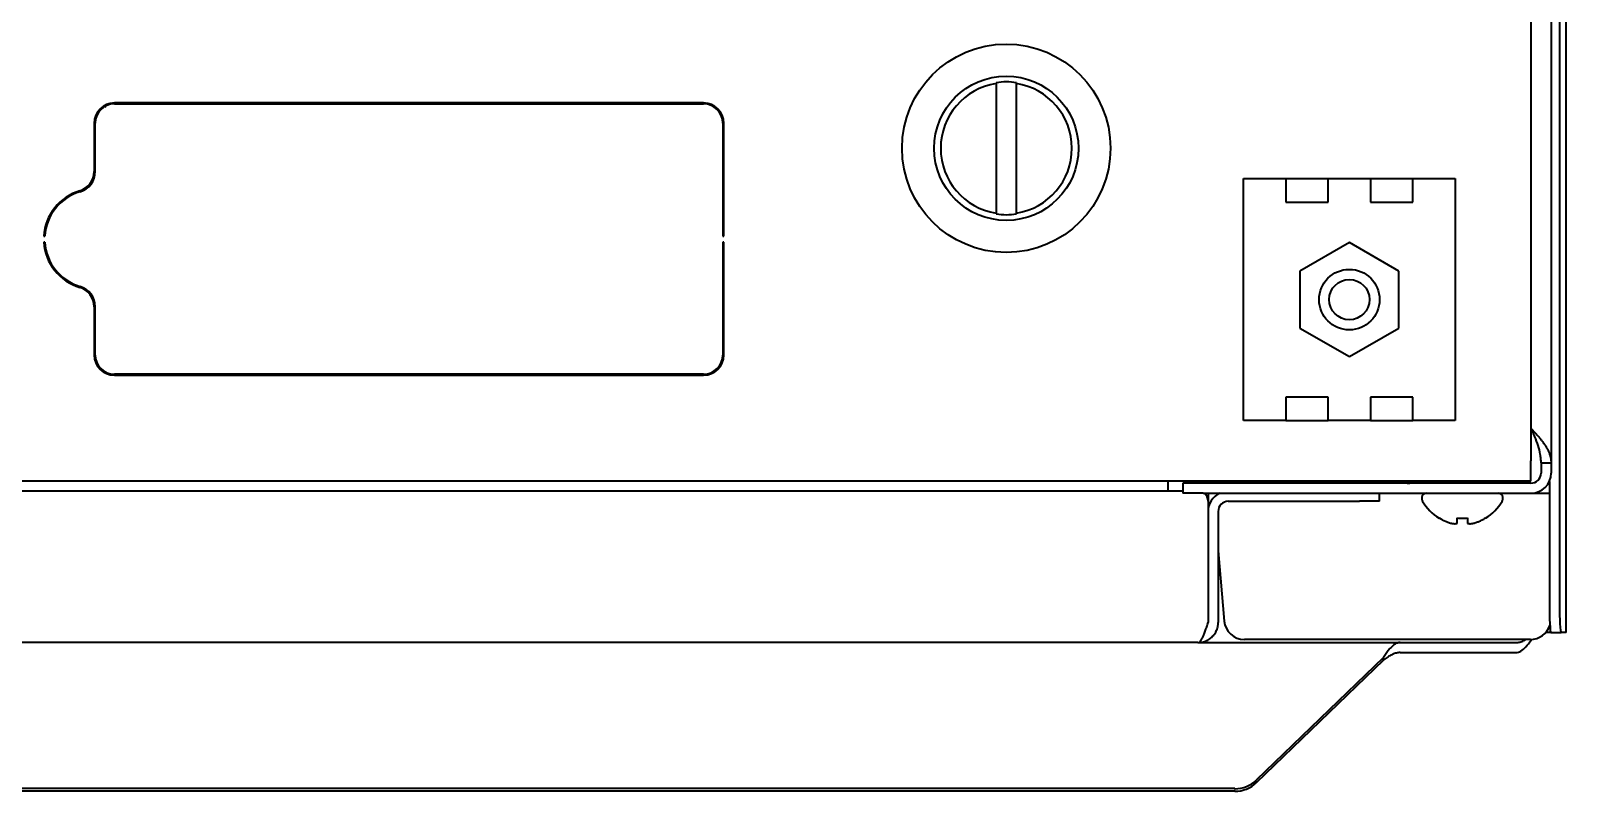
# Model space of a CAD drawing. Extents: x 5997 to 10491, y -672 to 3220.
# Drawn here: x 9082.4 to 9234.6, y 2230.8 to 2306.2 of the extents above; entities that cross this region are included whole.
import ezdxf

# ---------------------------------------------------------------- set-up
doc = ezdxf.new("R2010")
doc.units = 0
doc.header["$LTSCALE"] = 5
doc.layers.add('1', color=7, linetype='CONTINUOUS', true_color=0xffffff)

msp = doc.modelspace()

# ---------------------------------------------------------------- linework, layer by layer
at = {"layer": '1', "color": 7, "linetype": 'Continuous', "lineweight": 35}
for p, q in [((9233.07, 3083.33), (9233.07, 2263.33)), ((9234.57, 2246.53), (9234.57, 3082.53)), ((9233.89, 3079.53), (9233.89, 2249.53)), ((9231.07, 2374.27), (9231.07, 2263.53)), ((9178.07, 2301.03), (9178.07, 2300.95)), ((9180.07, 2300.95), (9180.07, 2301.03)), ((9149.07, 2299.03), (9090.67, 2299.03)), ((9090.67, 2298.93), (9149.07, 2298.93)), ((9104.3, 2299.09), (9104.37, 2298.92)), ((9128.97, 2299.03), (9128.97, 2298.93)), ((9135.97, 2299.03), (9135.97, 2298.93)), ((9088.67, 2297.03), (9088.67, 2292.23)), ((9088.77, 2292.23), (9088.77, 2297.03)), ((9150.97, 2297.03), (9150.97, 2285.83)), ((9151.07, 2285.83), (9151.07, 2297.03)), ((9088.07, 2290.67), (9088.07, 2290.81)), ((9202.57, 2286.03), (9202.57, 2291.53)), ((9202.57, 2291.53), (9206.77, 2291.53)), ((9206.77, 2291.53), (9210.97, 2291.53)), ((9206.77, 2291.53), (9206.77, 2289.19)), ((9210.97, 2289.19), (9210.97, 2291.53)), ((9210.97, 2291.53), (9215.17, 2291.53)), ((9215.17, 2291.53), (9219.37, 2291.53)), ((9215.17, 2291.53), (9215.17, 2289.19)), ((9219.37, 2289.19), (9219.37, 2291.53)), ((9219.37, 2291.53), (9223.57, 2291.53)), ((9223.57, 2291.53), (9223.57, 2286.03)), ((9085.2, 2289.13), (9085.35, 2289.13)), ((9206.77, 2289.19), (9210.97, 2289.19)), ((9215.17, 2289.19), (9219.37, 2289.19)), ((9178.07, 2288.1), (9178.07, 2288.02)), ((9180.07, 2288.02), (9180.07, 2288.1)), ((9202.57, 2273.03), (9202.57, 2286.03)), ((9223.57, 2286.03), (9223.57, 2273.03)), ((9083.68, 2285.83), (9083.78, 2285.83)), ((9083.78, 2285.23), (9083.68, 2285.23)), ((9150.97, 2285.83), (9151.07, 2285.83)), ((9150.97, 2285.23), (9150.97, 2274.03)), ((9151.07, 2285.23), (9150.97, 2285.23)), ((9151.07, 2274.03), (9151.07, 2285.23)), ((9213.07, 2285.18), (9208.18, 2282.35)), ((9217.97, 2282.35), (9213.07, 2285.18)), ((9208.18, 2282.35), (9208.18, 2276.7)), ((9217.97, 2276.7), (9217.97, 2282.35)), ((9088.67, 2278.82), (9088.67, 2274.03)), ((9088.77, 2274.03), (9088.77, 2278.82)), ((9208.18, 2276.7), (9213.07, 2273.88)), ((9213.07, 2273.88), (9217.97, 2276.7)), ((9202.57, 2267.53), (9202.57, 2273.03)), ((9223.57, 2273.03), (9223.57, 2267.53)), ((9149.07, 2272.13), (9090.67, 2272.13)), ((9090.67, 2272.03), (9149.07, 2272.03)), ((9206.77, 2269.86), (9206.77, 2267.53)), ((9210.97, 2269.86), (9206.77, 2269.86)), ((9210.97, 2267.53), (9210.97, 2269.86)), ((9215.17, 2269.86), (9215.17, 2267.53)), ((9219.37, 2269.86), (9215.17, 2269.86)), ((9219.37, 2267.53), (9219.37, 2269.86)), ((9206.77, 2267.53), (9202.57, 2267.53)), ((9206.77, 2267.53), (9210.97, 2267.53)), ((9215.17, 2267.53), (9210.97, 2267.53)), ((9215.17, 2267.53), (9219.37, 2267.53)), ((9223.57, 2267.53), (9219.37, 2267.53)), ((9231.07, 2261.53), (9231.07, 2263.53)), ((9232.07, 2263.33), (9233.07, 2263.33)), ((9232.07, 2263.33), (9232.07, 2262.33)), ((9233.07, 2263.33), (9233.07, 2262.33)), ((9231.07, 2261.53), (8663.37, 2261.53)), ((9196.57, 2260.53), (9068.38, 2260.53)), ((9195.07, 2261.53), (9195.07, 2260.53)), ((9198.57, 2261.33), (9196.57, 2261.33)), ((9196.57, 2261.33), (9196.57, 2260.33)), ((9198.57, 2260.33), (9196.57, 2260.33)), ((9231.07, 2261.33), (9198.57, 2261.33)), ((9198.57, 2260.33), (9231.07, 2260.33)), ((9199.07, 2260.33), (9199.07, 2259.53)), ((9216.07, 2259.53), (9216.07, 2260.33)), ((9229.07, 2261.53), (9229.07, 2261.33)), ((9231.07, 2260.33), (9232.9, 2260.33)), ((9232.9, 2261.51), (9232.9, 2249.53)), ((9199.07, 2259.53), (9199.07, 2247.53)), ((9201.07, 2259.53), (9214.07, 2259.53)), ((9216.07, 2259.53), (9214.07, 2259.53)), ((9220.27, 2259.93), (9220.27, 2259.73)), ((9228.27, 2259.73), (9228.27, 2259.93)), ((9200.07, 2258.53), (9200.07, 2247.53)), ((9221.97, 2257.85), (9221.97, 2257.88)), ((9226.57, 2257.88), (9226.57, 2257.85)), ((9200.07, 2254.61), (9200.68, 2247.65)), ((9232.56, 2246.53), (9232.57, 2246.53)), ((9233.05, 2246.53), (9232.57, 2246.53)), ((9233.05, 2246.53), (9234.05, 2246.53)), ((9234.57, 2246.53), (9234.05, 2246.53)), ((9234.57, 2246.53), (9234.57, 2246.53)), ((9198.07, 2245.53), (8665.42, 2245.53)), ((9198.07, 2245.53), (9218.11, 2245.53)), ((9225.56, 2245.83), (9202.67, 2245.83)), ((9218.11, 2245.53), (9229.57, 2245.53)), ((9230.55, 2245.83), (9225.56, 2245.83)), ((9231, 2245.83), (9230.55, 2245.83)), ((9216.44, 2244.04), (9203.85, 2231.89)), ((9216.44, 2243.78), (9203.85, 2231.63)), ((9216.44, 2243.78), (9216.44, 2244.04)), ((9218.11, 2244.53), (9229.57, 2244.53)), ((9201.73, 2230.78), (8975.58, 2230.78)), ((9201.73, 2231.04), (8975.59, 2231.04))]:
    msp.add_line(p, q, dxfattribs=at)
at = {"layer": '1', "color": 51, "linetype": 'Continuous', "lineweight": 13}
for p, q in [((9129.47, 2299.03), (9129.47, 2298.93)), ((9136.97, 2299.03), (9136.97, 2298.93)), ((9226.07, 2261.33), (9226.07, 2261.53)), ((9232.57, 2246.54), (9232.57, 2246.53)), ((9203.85, 2231.89), (9203.85, 2231.63)), ((9201.73, 2231.04), (9201.73, 2230.78))]:
    msp.add_line(p, q, dxfattribs=at)
at = {"layer": '1', "color": 7, "linetype": 'Continuous', "lineweight": 35}
for centre, radius in [((9179.07, 2294.53), 10.33), ((9179.07, 2294.53), 7.15), ((9213.07, 2279.53), 3), ((9213.07, 2279.53), 2)]:
    msp.add_circle(centre, radius, dxfattribs=at)
for centre, radius, start, end in [((9179.07, 2294.53), 6.5, 98.8499, 261.1501), ((9179.07, 2294.53), 6.58, 81.2603, 98.7397), ((9179.07, 2294.53), 6.5, 278.8499, 81.1501), ((9090.67, 2297.03), 2, 90, 180), ((9090.67, 2297.03), 1.9, 90, 180), ((9149.07, 2297.03), 2, 0, 90), ((9149.07, 2297.03), 1.9, 0, 90), ((9086.67, 2292.23), 2, 286.6015, 0), ((9086.67, 2292.23), 2.1, 286.6015, 0), ((9088.67, 2285.53), 5, 106.6015, 176.5602), ((9088.67, 2285.53), 4.9, 106.6015, 176.4899), ((9179.07, 2294.53), 6.58, 261.2603, 278.7397), ((9088.67, 2285.53), 5, 183.4398, 253.3985), ((9088.67, 2285.53), 4.9, 183.5101, 253.3985), ((9086.67, 2278.82), 2, 0, 73.3985), ((9086.67, 2278.82), 2.1, 0, 73.3985), ((9090.67, 2274.03), 2, 180, 270), ((9090.67, 2274.03), 1.9, 180, 270), ((9149.07, 2274.03), 1.9, 270, 0), ((9149.07, 2274.03), 2, 270, 0), ((9231.07, 2262.33), 1, 270, 0), ((9231.07, 2262.33), 2, 270, 0), ((9198.07, 2259.53), 1, 0, 53.1292), ((9201.07, 2258.53), 2, 115.8425, 180), ((9219.07, 2263.33), 2, 244.1602, 270), ((9220.67, 2259.93), 0.4, 90, 180), ((9227.87, 2259.93), 0.4, 0, 90), ((9201.07, 2258.53), 1, 90, 180), ((9220.67, 2259.73), 0.4, 180, 210.3012), ((9224.47, 2261.95), 4.8, 210.3012, 238.6273), ((9224.07, 2261.95), 4.8, 301.3727, 329.6988), ((9227.87, 2259.73), 0.4, 329.6988, 0), ((9202.67, 2247.83), 2, 185, 270)]:
    msp.add_arc(centre, radius, start, end, dxfattribs=at)
for centre, major_axis, ratio, start_param, end_param in [((9233.05, 2249.53), (0, -3), 0.052336, 4.712389, 6.283185), ((9234.05, 2249.53), (0, 3), 0.052336, 1.570796, 3.141593), ((9231, 2247.83), (2.05, 0), 0.974464, 4.712389, 5.96512), ((9201.73, 2233.93), (-3, 0), 0.965926, 1.570796, 2.356194), ((9201.73, 2233.68), (3, 0), 0.965926, 4.712389, 5.497787)]:
    msp.add_ellipse(centre, major_axis=major_axis, ratio=ratio, start_param=start_param, end_param=end_param, dxfattribs=at)
for points in [[(9178.07, 2300.95), (9178.07, 2300.68), (9178.07, 2300.17), (9178.07, 2299.46), (9178.07, 2298.8), (9178.07, 2298.2), (9178.07, 2297.65), (9178.07, 2297.14), (9178.07, 2296.68), (9178.07, 2296.26), (9178.07, 2295.89), (9178.07, 2295.56), (9178.07, 2295.27), (9178.07, 2295.01), (9178.07, 2294.77), (9178.07, 2294.52), (9178.07, 2294.28), (9178.07, 2294.04), (9178.07, 2293.78), (9178.07, 2293.49), (9178.07, 2293.16), (9178.07, 2292.79), (9178.07, 2292.37), (9178.07, 2291.91), (9178.07, 2291.4), (9178.07, 2290.85), (9178.07, 2290.25), (9178.07, 2289.6), (9178.07, 2288.89), (9178.07, 2288.37), (9178.07, 2288.1)], [(9180.07, 2288.1), (9180.07, 2288.37), (9180.07, 2288.89), (9180.07, 2289.6), (9180.07, 2290.25), (9180.07, 2290.85), (9180.07, 2291.4), (9180.07, 2291.91), (9180.07, 2292.37), (9180.07, 2292.79), (9180.07, 2293.16), (9180.07, 2293.49), (9180.07, 2293.79), (9180.07, 2294.04), (9180.07, 2294.28), (9180.07, 2294.53), (9180.07, 2294.77), (9180.07, 2295.02), (9180.07, 2295.27), (9180.07, 2295.56), (9180.07, 2295.89), (9180.07, 2296.27), (9180.07, 2296.68), (9180.07, 2297.14), (9180.07, 2297.65), (9180.07, 2298.2), (9180.07, 2298.8), (9180.07, 2299.46), (9180.07, 2300.17), (9180.07, 2300.68), (9180.07, 2300.95)], [(9089.75, 2298.59), (9089.78, 2298.65), (9089.81, 2298.72), (9089.85, 2298.81)], [(9231.07, 2266.79), (9231.16, 2266.69), (9231.33, 2266.5), (9231.59, 2266.21), (9231.84, 2265.92), (9232.08, 2265.64), (9232.29, 2265.35), (9232.49, 2265.06), (9232.66, 2264.77), (9232.81, 2264.48), (9232.93, 2264.19), (9233.01, 2263.9), (9233.06, 2263.61), (9233.07, 2263.42), (9233.07, 2263.33)], [(9223.27, 2257.33), (9223.3, 2257.33), (9223.34, 2257.32), (9223.42, 2257.32), (9223.49, 2257.31), (9223.56, 2257.31), (9223.63, 2257.32), (9223.7, 2257.32), (9223.75, 2257.33), (9223.77, 2257.33)], [(9223.77, 2257.33), (9223.77, 2257.34), (9223.77, 2257.37), (9223.77, 2257.42), (9223.77, 2257.48), (9223.77, 2257.54), (9223.77, 2257.61), (9223.77, 2257.68), (9223.77, 2257.77), (9223.77, 2257.84), (9223.77, 2257.88)], [(9223.77, 2257.88), (9223.94, 2257.86), (9224.27, 2257.84), (9224.61, 2257.86), (9224.77, 2257.88)], [(9224.77, 2257.33), (9224.8, 2257.33), (9224.85, 2257.32), (9224.92, 2257.32), (9225, 2257.31), (9225.07, 2257.31), (9225.13, 2257.32), (9225.2, 2257.32), (9225.25, 2257.33), (9225.27, 2257.33)], [(9225.27, 2257.33), (9225.33, 2257.34), (9225.44, 2257.37), (9225.6, 2257.42), (9225.76, 2257.48), (9225.91, 2257.54), (9226.06, 2257.61), (9226.22, 2257.68), (9226.39, 2257.77), (9226.51, 2257.84), (9226.57, 2257.88)], [(9198.07, 2245.53), (9198.1, 2245.53), (9198.14, 2245.53), (9198.22, 2245.57), (9198.29, 2245.63), (9198.36, 2245.72), (9198.43, 2245.83), (9198.5, 2245.96), (9198.57, 2246.11), (9198.64, 2246.28), (9198.72, 2246.46), (9198.79, 2246.66), (9198.86, 2246.86), (9198.93, 2247.08), (9199, 2247.3), (9199.05, 2247.45), (9199.07, 2247.53)], [(9198.07, 2245.53), (9198.15, 2245.53), (9198.3, 2245.53), (9198.52, 2245.57), (9198.73, 2245.63), (9198.94, 2245.72), (9199.14, 2245.83), (9199.32, 2245.96), (9199.49, 2246.11), (9199.64, 2246.28), (9199.77, 2246.46), (9199.88, 2246.66), (9199.96, 2246.86), (9200.03, 2247.08), (9200.06, 2247.3), (9200.07, 2247.45), (9200.07, 2247.53)], [(9218.11, 2245.53), (9218.06, 2245.53), (9217.97, 2245.52), (9217.83, 2245.48), (9217.69, 2245.42), (9217.55, 2245.34), (9217.41, 2245.24), (9217.27, 2245.12), (9217.13, 2244.97), (9217, 2244.81), (9216.86, 2244.64), (9216.72, 2244.45), (9216.58, 2244.25), (9216.49, 2244.11), (9216.44, 2244.04)], [(9218.11, 2244.53), (9218.05, 2244.53), (9217.92, 2244.52), (9217.74, 2244.49), (9217.55, 2244.44), (9217.37, 2244.36), (9217.18, 2244.28), (9217, 2244.17), (9216.81, 2244.05), (9216.63, 2243.92), (9216.5, 2243.83), (9216.44, 2243.78)]]:
    msp.add_open_spline(points, degree=3, dxfattribs=at)
for points, knots in [([(9232.07, 2263.33), (9232.07, 2263.47), (9232.07, 2263.61), (9232.05, 2263.83), (9232.04, 2263.9), (9232.02, 2264.05), (9232.01, 2264.12), (9231.95, 2264.48), (9231.87, 2264.77), (9231.69, 2265.35), (9231.58, 2265.64), (9231.43, 2266), (9231.39, 2266.07), (9231.33, 2266.21), (9231.3, 2266.29), (9231.2, 2266.5), (9231.14, 2266.65), (9231.07, 2266.79)], [0, 0, 0, 0, 0.125, 0.125, 0.1875, 0.1875, 0.25, 0.25, 0.5, 0.5, 0.75, 0.75, 0.8125, 0.8125, 0.875, 0.875, 1, 1, 1, 1]), ([(9221.97, 2257.88), (9222.18, 2257.76), (9222.39, 2257.65), (9222.71, 2257.51), (9222.82, 2257.47), (9223.04, 2257.39), (9223.16, 2257.36), (9223.27, 2257.33)], [0, 0, 0, 0, 0.5, 0.5, 0.75, 0.75, 1, 1, 1, 1]), ([(9224.77, 2257.88), (9224.77, 2257.76), (9224.77, 2257.65), (9224.77, 2257.51), (9224.77, 2257.47), (9224.77, 2257.39), (9224.77, 2257.36), (9224.77, 2257.33)], [0, 0, 0, 0, 0.5, 0.5, 0.75, 0.75, 1, 1, 1, 1]), ([(9229.57, 2244.53), (9229.74, 2244.53), (9230.07, 2244.63), (9230.57, 2245.08), (9230.94, 2245.56), (9231.14, 2245.85), (9231.17, 2245.9)], [0, 0, 0, 0, 0.313417, 0.626835, 0.940252, 1, 1, 1, 1]), ([(9229.57, 2245.53), (9229.64, 2245.53), (9229.77, 2245.53), (9229.97, 2245.57), (9230.17, 2245.63), (9230.35, 2245.7), (9230.46, 2245.76), (9230.5, 2245.78)], [0, 0, 0, 0, 0.214607, 0.429213, 0.64382, 0.858426, 1, 1, 1, 1])]:
    msp.add_open_spline(points, degree=3, knots=knots, dxfattribs=at)

doc.saveas('drawing.dxf')
